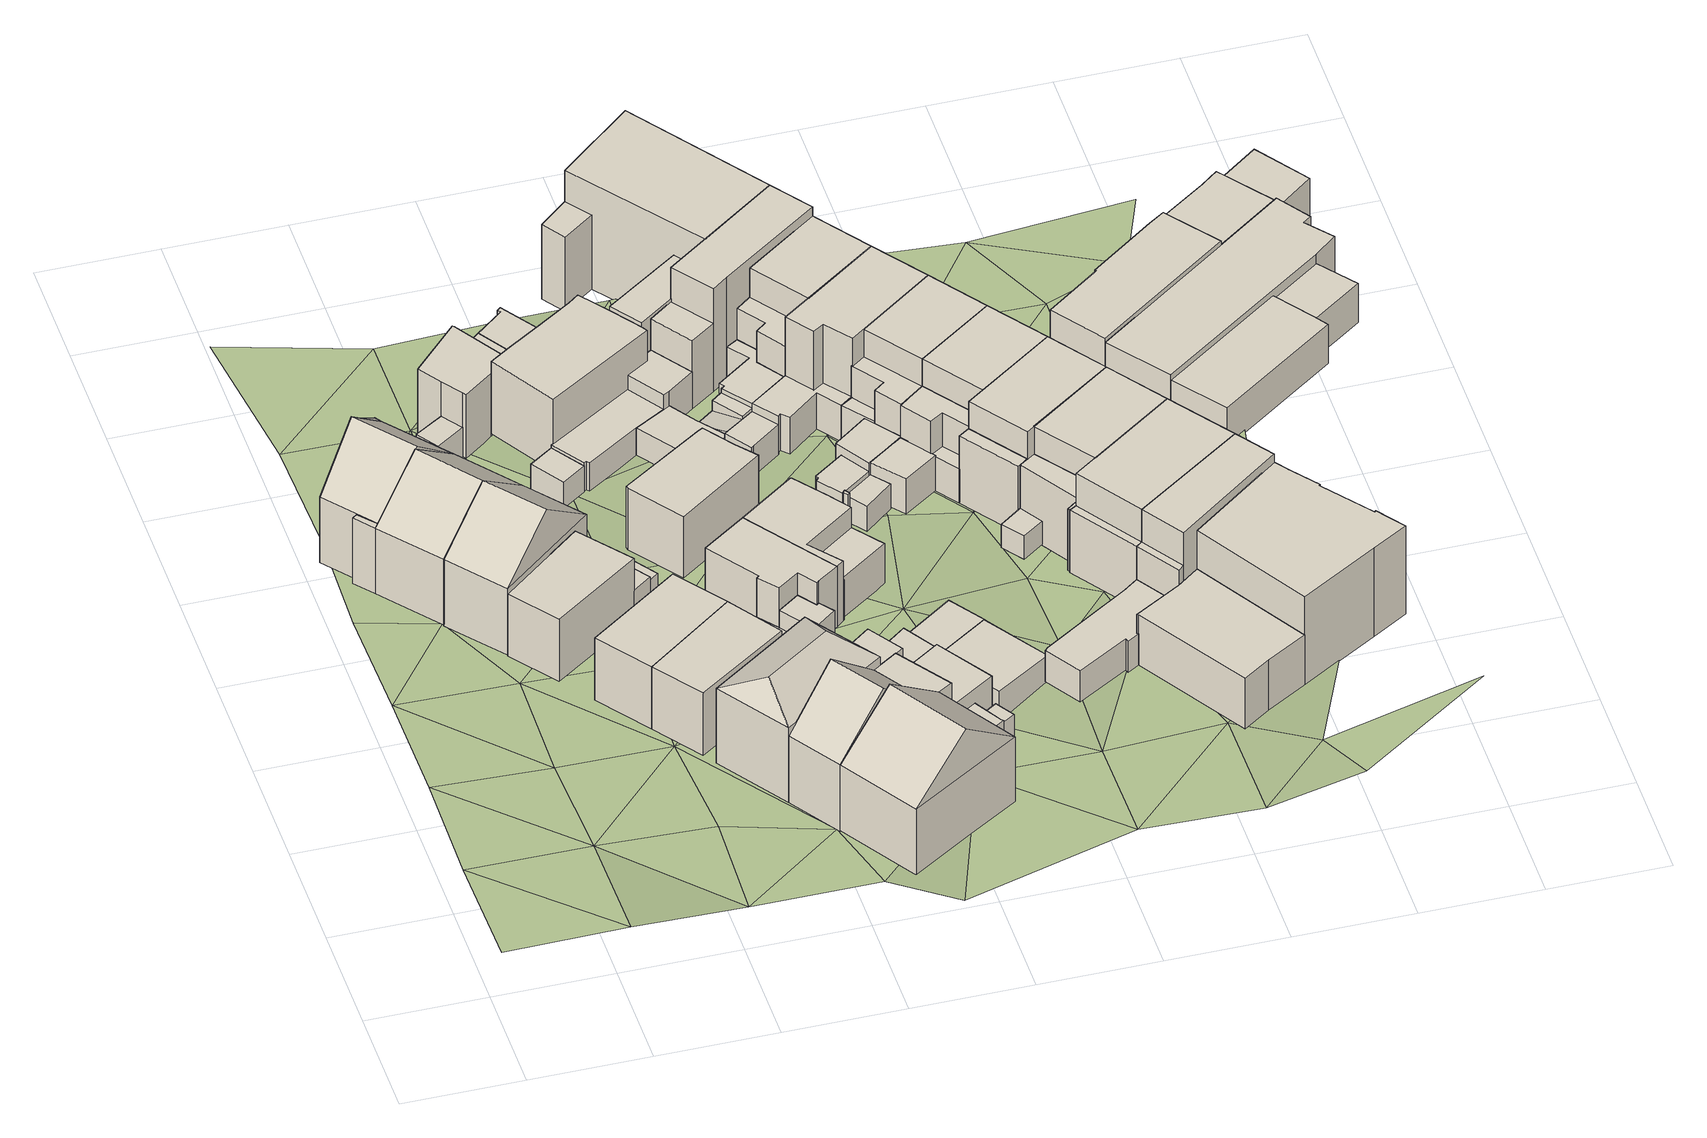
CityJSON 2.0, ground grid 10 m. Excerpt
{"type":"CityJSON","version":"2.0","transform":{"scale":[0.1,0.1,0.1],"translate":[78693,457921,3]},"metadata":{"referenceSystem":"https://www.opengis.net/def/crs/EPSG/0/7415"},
"CityObjects":{
"building1":{"type":"Building","children":["building1-1","building1-2","building1-3","building1-4"]},
"building1-1":{"type":"BuildingPart","attributes":{"roofType":"1000","AbsoluteEavesHeight":10.37,"AbsoluteRidgeHeight":10.37,"RelativeEavesHeight":6.43,"RelativeRidgeHeight":6.43},"parents":["building1"],"geometry":[{"type":"Solid","lod":"2","boundaries":[[[[0,1,2,3]],[[1,4,5,2]],[[4,6,7,5]],[[6,0,3,7]],[[6,4,1,0]],[[3,2,5,7]]]]}]},
"building1-2":{"type":"BuildingPart","attributes":{"roofType":"1030","AbsoluteEavesHeight":10.37,"AbsoluteRidgeHeight":14.65,"RelativeEavesHeight":6.47,"RelativeRidgeHeight":10.75},"parents":["building1"],"geometry":[{"type":"Solid","lod":"2","boundaries":[[[[8,9,10,11]],[[9,12,13,10]],[[12,14,15,13]],[[14,8,11,15]],[[12,9,16]],[[8,14,17]],[[9,8,17,16]],[[14,12,16,17]],[[11,10,13,15]]]]}]},
"building1-3":{"type":"BuildingPart","attributes":{"roofType":"1030","AbsoluteEavesHeight":10.37,"AbsoluteRidgeHeight":12.73,"RelativeEavesHeight":6.44,"RelativeRidgeHeight":8.8},"parents":["building1"],"geometry":[{"type":"Solid","lod":"2","boundaries":[[[[18,12,13,19]],[[12,0,3,13]],[[0,20,21,3]],[[20,18,19,21]],[[0,12,22]],[[18,20,23]],[[12,18,23,22]],[[20,0,22,23]],[[19,13,3,21]]]]}]},
"building1-4":{"type":"BuildingPart","attributes":{"roofType":"1000","AbsoluteEavesHeight":10.37,"AbsoluteRidgeHeight":10.37,"RelativeEavesHeight":6.47,"RelativeRidgeHeight":6.47},"parents":["building1"],"geometry":[{"type":"Solid","lod":"2","boundaries":[[[[24,25,26,27]],[[25,28,29,26]],[[28,8,11,29]],[[8,24,27,11]],[[8,28,25,24]],[[27,26,29,11]]]]}]},
"building2":{"type":"Building","attributes":{"roofType":"1030","AbsoluteEavesHeight":10.37,"AbsoluteRidgeHeight":14.65,"RelativeEavesHeight":6.49,"RelativeRidgeHeight":10.77},"geometry":[{"type":"Solid","lod":"2","boundaries":[[[[30,24,27,31]],[[24,14,15,27]],[[14,32,33,15]],[[32,30,31,33]],[[14,24,34]],[[30,32,35]],[[24,30,35,34]],[[32,14,34,35]],[[31,27,15,33]]]]}]},
"building3":{"type":"Building","attributes":{"roofType":"1030","AbsoluteEavesHeight":10.37,"AbsoluteRidgeHeight":14.65,"RelativeEavesHeight":6.62,"RelativeRidgeHeight":10.89},"geometry":[{"type":"Solid","lod":"2","boundaries":[[[[36,30,37,38]],[[30,32,39,37]],[[32,40,41,39]],[[40,36,38,41]],[[32,30,35]],[[36,40,42]],[[30,36,42,35]],[[40,32,35,42]],[[38,37,39,41]]]]}]},
"building4":{"type":"Building","children":["building4-1","building4-2","building4-3"]},
"building4-1":{"type":"BuildingPart","attributes":{"roofType":"1000","AbsoluteEavesHeight":6.72,"AbsoluteRidgeHeight":6.72,"RelativeEavesHeight":2.96,"RelativeRidgeHeight":2.96},"parents":["building4"],"geometry":[{"type":"Solid","lod":"2","boundaries":[[[[43,44,45,46]],[[44,47,48,45]],[[47,49,50,48]],[[49,43,46,50]],[[49,47,44,43]],[[46,45,48,50]]]]}]},
"building4-2":{"type":"BuildingPart","attributes":{"roofType":"1000","AbsoluteEavesHeight":6.2,"AbsoluteRidgeHeight":6.2,"RelativeEavesHeight":2.43,"RelativeRidgeHeight":2.43},"parents":["building4"],"geometry":[{"type":"Solid","lod":"2","boundaries":[[[[51,52,53,54]],[[52,55,56,53]],[[55,57,58,56]],[[57,51,54,58]],[[57,55,52,51]],[[54,53,56,58]]]]}]},
"building4-3":{"type":"BuildingPart","attributes":{"roofType":"1000","AbsoluteEavesHeight":9.88,"AbsoluteRidgeHeight":9.88,"RelativeEavesHeight":6.18,"RelativeRidgeHeight":6.18},"parents":["building4"],"geometry":[{"type":"Solid","lod":"2","boundaries":[[[[59,60,61,62]],[[60,63,64,61]],[[63,65,66,64]],[[65,59,62,66]],[[65,63,60,59]],[[62,61,64,66]]]]}]},
"building5":{"type":"Building","children":["building5-1","building5-2"]},
"building5-1":{"type":"BuildingPart","attributes":{"roofType":"1000","AbsoluteEavesHeight":9.88,"AbsoluteRidgeHeight":9.88,"RelativeEavesHeight":6.18,"RelativeRidgeHeight":6.18},"parents":["building5"],"geometry":[{"type":"Solid","lod":"2","boundaries":[[[[67,68,69,70]],[[68,71,72,69]],[[71,73,74,72]],[[73,67,70,74]],[[73,71,68,67]],[[70,69,72,74]]]]}]},
"building5-2":{"type":"BuildingPart","attributes":{"roofType":"1000","AbsoluteEavesHeight":5.82,"AbsoluteRidgeHeight":5.82,"RelativeEavesHeight":2.04,"RelativeRidgeHeight":2.04},"parents":["building5"],"geometry":[{"type":"Solid","lod":"2","boundaries":[[[[75,76,77,78]],[[76,79,80,77]],[[79,81,82,80]],[[81,75,78,82]],[[81,79,76,75]],[[78,77,80,82]]]]}]},
"building6":{"type":"Building","attributes":{"roofType":"1000","AbsoluteEavesHeight":9.88,"AbsoluteRidgeHeight":9.88,"RelativeEavesHeight":6.17,"RelativeRidgeHeight":6.17},"geometry":[{"type":"Solid","lod":"2","boundaries":[[[[83,67,70,84]],[[67,73,74,70]],[[73,85,86,74]],[[85,83,84,86]],[[85,73,67,83]],[[84,70,74,86]]]]}]},
"building7":{"type":"Building","children":["building7-1","building7-2"]},
"building7-1":{"type":"BuildingPart","attributes":{"roofType":"1000","AbsoluteEavesHeight":10.29,"AbsoluteRidgeHeight":10.29,"RelativeEavesHeight":6.28,"RelativeRidgeHeight":6.28},"parents":["building7"],"geometry":[{"type":"Solid","lod":"2","boundaries":[[[[87,88,89,90]],[[88,91,92,89]],[[91,93,94,92]],[[93,95,96,94]],[[95,97,98,96]],[[97,99,100,98]],[[99,101,102,100]],[[101,87,90,102]],[[101,99,97,95,93,91,88,87]],[[90,89,92,94,96,98,100,102]]]]}]},
"building7-2":{"type":"BuildingPart","attributes":{"roofType":"1000","AbsoluteEavesHeight":6.89,"AbsoluteRidgeHeight":6.89,"RelativeEavesHeight":2.88,"RelativeRidgeHeight":2.88},"parents":["building7"],"geometry":[{"type":"Solid","lod":"2","boundaries":[[[[103,104,105,94]],[[104,106,107,105]],[[106,108,96,107]],[[108,103,94,96]],[[108,106,104,103]],[[94,105,107,96]]]]}]},
"building8":{"type":"Building","attributes":{"roofType":"1000","AbsoluteEavesHeight":7.33,"AbsoluteRidgeHeight":7.33,"RelativeEavesHeight":3.19,"RelativeRidgeHeight":3.19},"geometry":[{"type":"Solid","lod":"2","boundaries":[[[[109,110,111,112]],[[110,113,114,111]],[[113,115,116,114]],[[115,109,112,116]],[[115,113,110,109]],[[112,111,114,116]]]]}]},
"building9":{"type":"Building","children":["building9-1","building9-2","building9-3"]},
"building9-1":{"type":"BuildingPart","attributes":{"roofType":"1000","AbsoluteEavesHeight":6.1,"AbsoluteRidgeHeight":6.1,"RelativeEavesHeight":2.19,"RelativeRidgeHeight":2.19},"parents":["building9"],"geometry":[{"type":"Solid","lod":"2","boundaries":[[[[117,118,119,120]],[[118,121,122,119]],[[121,123,124,122]],[[123,117,120,124]],[[123,121,118,117]],[[120,119,122,124]]]]}]},
"building9-2":{"type":"BuildingPart","attributes":{"roofType":"1030","AbsoluteEavesHeight":10.32,"AbsoluteRidgeHeight":14.71,"RelativeEavesHeight":6.55,"RelativeRidgeHeight":10.94},"parents":["building9"],"geometry":[{"type":"Solid","lod":"2","boundaries":[[[[125,126,127,128]],[[126,129,130,127]],[[129,131,132,130]],[[131,125,128,132]],[[129,126,133]],[[125,131,134]],[[126,125,134,133]],[[131,129,133,134]],[[128,127,130,132]]]]}]},
"building9-3":{"type":"BuildingPart","attributes":{"roofType":"1000","AbsoluteEavesHeight":6.61,"AbsoluteRidgeHeight":6.61,"RelativeEavesHeight":2.72,"RelativeRidgeHeight":2.72},"parents":["building9"],"geometry":[{"type":"Solid","lod":"2","boundaries":[[[[135,136,124,137]],[[136,138,139,124]],[[138,140,141,139]],[[140,142,143,141]],[[142,135,137,143]],[[142,140,138,136,135]],[[137,124,139,141,143]]]]}]},
"building10":{"type":"Building","children":["building10-1","building10-2","building10-3","building10-4"]},
"building10-1":{"type":"BuildingPart","attributes":{"roofType":"1000","AbsoluteEavesHeight":10.23,"AbsoluteRidgeHeight":10.23,"RelativeEavesHeight":6.37,"RelativeRidgeHeight":6.37},"parents":["building10"],"geometry":[{"type":"Solid","lod":"2","boundaries":[[[[144,145,146,147]],[[145,148,149,146]],[[148,150,151,149]],[[150,144,147,151]],[[150,148,145,144]],[[147,146,149,151]]]]}]},
"building10-2":{"type":"BuildingPart","attributes":{"roofType":"1000","AbsoluteEavesHeight":7.13,"AbsoluteRidgeHeight":7.13,"RelativeEavesHeight":3.27,"RelativeRidgeHeight":3.27},"parents":["building10"],"geometry":[{"type":"Solid","lod":"2","boundaries":[[[[152,153,154,149]],[[153,155,156,154]],[[155,157,151,156]],[[157,152,149,151]],[[157,155,153,152]],[[149,154,156,151]]]]}]},
"building10-3":{"type":"BuildingPart","attributes":{"roofType":"1040","AbsoluteEavesHeight":11.08,"AbsoluteRidgeHeight":12.98,"RelativeEavesHeight":7.35,"RelativeRidgeHeight":9.25},"parents":["building10"],"geometry":[{"type":"Solid","lod":"2","boundaries":[[[[158,159,160,161]],[[159,162,163,160]],[[162,164,165,163]],[[164,158,161,165]],[[162,159,166]],[[158,164,167]],[[159,158,167,166]],[[164,162,166,167]],[[161,160,163,165]]]]}]},
"building10-4":{"type":"BuildingPart","attributes":{"roofType":"1000","AbsoluteEavesHeight":6.71,"AbsoluteRidgeHeight":6.71,"RelativeEavesHeight":2.85,"RelativeRidgeHeight":2.85},"parents":["building10"],"geometry":[{"type":"Solid","lod":"2","boundaries":[[[[168,169,170,171]],[[169,172,173,170]],[[172,174,156,173]],[[174,168,171,156]],[[174,172,169,168]],[[171,170,173,156]]]]}]},
"building11":{"type":"Building","attributes":{"roofType":"1000","AbsoluteEavesHeight":11.49,"AbsoluteRidgeHeight":11.49,"RelativeEavesHeight":7.23,"RelativeRidgeHeight":7.23},"geometry":[{"type":"Solid","lod":"2","boundaries":[[[[175,176,177,178]],[[176,179,180,177]],[[179,181,182,180]],[[181,183,184,182]],[[183,185,186,184]],[[185,187,188,186]],[[187,189,190,188]],[[189,191,192,190]],[[191,175,178,192]],[[191,189,187,185,183,181,179,176,175]],[[178,177,180,182,184,186,188,190,192]]]]}]},
"building12":{"type":"Building","children":["building12-1","building12-2","building12-3"]},
"building12-1":{"type":"BuildingPart","attributes":{"roofType":"1000","AbsoluteEavesHeight":7.57,"AbsoluteRidgeHeight":7.57,"RelativeEavesHeight":3.76,"RelativeRidgeHeight":3.76},"parents":["building12"],"geometry":[{"type":"Solid","lod":"2","boundaries":[[[[193,194,195,196]],[[194,197,198,195]],[[197,199,200,198]],[[199,201,202,200]],[[201,203,204,202]],[[203,205,206,204]],[[205,207,208,206]],[[207,193,196,208]],[[207,205,203,201,199,197,194,193]],[[196,195,198,200,202,204,206,208]]]]}]},
"building12-2":{"type":"BuildingPart","attributes":{"roofType":"1000","AbsoluteEavesHeight":5.87,"AbsoluteRidgeHeight":5.87,"RelativeEavesHeight":2.08,"RelativeRidgeHeight":2.08},"parents":["building12"],"geometry":[{"type":"Solid","lod":"2","boundaries":[[[[209,210,211,212]],[[210,213,214,211]],[[213,215,216,214]],[[215,217,218,216]],[[217,219,196,218]],[[219,220,208,196]],[[220,209,212,208]],[[220,219,217,215,213,210,209]],[[212,211,214,216,218,196,208]]]]}]},
"building12-3":{"type":"BuildingPart","attributes":{"roofType":"1000","AbsoluteEavesHeight":9.77,"AbsoluteRidgeHeight":9.77,"RelativeEavesHeight":5.99,"RelativeRidgeHeight":5.99},"parents":["building12"],"geometry":[{"type":"Solid","lod":"2","boundaries":[[[[221,222,223,224]],[[222,225,226,223]],[[225,227,228,226]],[[227,229,200,228]],[[229,230,198,200]],[[230,231,195,198]],[[231,232,196,195]],[[232,233,218,196]],[[233,221,224,218]],[[233,232,231,230,229,227,225,222,221]],[[224,223,226,228,200,198,195,196,218]]]]}]},
"building13":{"type":"Building","attributes":{"roofType":"1000","AbsoluteEavesHeight":7.33,"AbsoluteRidgeHeight":7.33,"RelativeEavesHeight":3.12,"RelativeRidgeHeight":3.12},"geometry":[{"type":"Solid","lod":"2","boundaries":[[[[234,109,235,236]],[[109,115,237,235]],[[115,238,239,237]],[[238,240,241,239]],[[240,242,243,241]],[[242,234,236,243]],[[242,240,238,115,109,234]],[[236,235,237,239,241,243]]]]}]},
"building14":{"type":"Building","attributes":{"roofType":"1000","AbsoluteEavesHeight":9.88,"AbsoluteRidgeHeight":9.88,"RelativeEavesHeight":6.09,"RelativeRidgeHeight":6.09},"geometry":[{"type":"Solid","lod":"2","boundaries":[[[[244,245,246,247]],[[245,248,249,246]],[[248,250,251,249]],[[250,252,253,251]],[[252,254,255,253]],[[254,256,257,255]],[[256,244,247,257]],[[256,254,252,250,248,245,244]],[[247,246,249,251,253,255,257]]]]}]},
"building15":{"type":"Building","children":["building15-1","building15-2","building15-3","building15-4"]},
"building15-1":{"type":"BuildingPart","attributes":{"roofType":"1000","AbsoluteEavesHeight":6.82,"AbsoluteRidgeHeight":6.82,"RelativeEavesHeight":2.96,"RelativeRidgeHeight":2.96},"parents":["building15"],"geometry":[{"type":"Solid","lod":"2","boundaries":[[[[258,259,260,261]],[[259,262,263,260]],[[262,264,265,263]],[[264,258,261,265]],[[264,262,259,258]],[[261,260,263,265]]]]}]},
"building15-2":{"type":"BuildingPart","attributes":{"roofType":"1000","AbsoluteEavesHeight":8.02,"AbsoluteRidgeHeight":8.02,"RelativeEavesHeight":4.15,"RelativeRidgeHeight":4.15},"parents":["building15"],"geometry":[{"type":"Solid","lod":"2","boundaries":[[[[266,267,268,261]],[[267,269,270,268]],[[269,271,272,270]],[[271,266,261,272]],[[271,269,267,266]],[[261,268,270,272]]]]}]},
"building15-3":{"type":"BuildingPart","attributes":{"roofType":"1000","AbsoluteEavesHeight":10.32,"AbsoluteRidgeHeight":10.32,"RelativeEavesHeight":6.43,"RelativeRidgeHeight":6.43},"parents":["building15"],"geometry":[{"type":"Solid","lod":"2","boundaries":[[[[273,274,275,270]],[[274,276,277,275]],[[276,278,272,277]],[[278,273,270,272]],[[278,276,274,273]],[[270,275,277,272]]]]}]},
"building15-4":{"type":"BuildingPart","attributes":{"roofType":"1030","AbsoluteEavesHeight":10.32,"AbsoluteRidgeHeight":14.71,"RelativeEavesHeight":6.57,"RelativeRidgeHeight":10.96},"parents":["building15"],"geometry":[{"type":"Solid","lod":"2","boundaries":[[[[276,274,279,280]],[[274,126,281,279]],[[126,282,160,281]],[[282,276,280,160]],[[126,274,283]],[[276,282,284]],[[274,276,284,283]],[[282,126,283,284]],[[280,279,281,160]]]]}]},
"building16":{"type":"Building","children":["building16-1","building16-2"]},
"building16-1":{"type":"BuildingPart","attributes":{"roofType":"1000","AbsoluteEavesHeight":9.77,"AbsoluteRidgeHeight":9.77,"RelativeEavesHeight":5.96,"RelativeRidgeHeight":5.96},"parents":["building16"],"geometry":[{"type":"Solid","lod":"2","boundaries":[[[[285,227,228,286]],[[227,225,226,228]],[[225,287,288,226]],[[287,289,290,288]],[[289,291,292,290]],[[291,293,294,292]],[[293,295,296,294]],[[295,285,286,296]],[[295,293,291,289,287,225,227,285]],[[286,228,226,288,290,292,294,296]]]]}]},
"building16-2":{"type":"BuildingPart","attributes":{"roofType":"1000","AbsoluteEavesHeight":7.77,"AbsoluteRidgeHeight":7.77,"RelativeEavesHeight":3.94,"RelativeRidgeHeight":3.94},"parents":["building16"],"geometry":[{"type":"Solid","lod":"2","boundaries":[[[[297,298,299,294]],[[298,300,301,299]],[[300,302,303,301]],[[302,304,286,303]],[[304,305,296,286]],[[305,297,294,296]],[[305,304,302,300,298,297]],[[294,299,301,303,286,296]]]]}]},
"building17":{"type":"Building","children":["building17-1","building17-2","building17-3","building17-4","building17-5"]},
"building17-1":{"type":"BuildingPart","attributes":{"roofType":"1000","AbsoluteEavesHeight":6.83,"AbsoluteRidgeHeight":6.83,"RelativeEavesHeight":2.65,"RelativeRidgeHeight":2.65},"parents":["building17"],"geometry":[{"type":"Solid","lod":"2","boundaries":[[[[306,307,308,309]],[[307,310,311,308]],[[310,312,313,311]],[[312,306,309,313]],[[312,310,307,306]],[[309,308,311,313]]]]}]},
"building17-2":{"type":"BuildingPart","attributes":{"roofType":"1000","AbsoluteEavesHeight":8.48,"AbsoluteRidgeHeight":8.48,"RelativeEavesHeight":3.72,"RelativeRidgeHeight":3.72},"parents":["building17"],"geometry":[{"type":"Solid","lod":"2","boundaries":[[[[314,315,316,317]],[[315,318,319,316]],[[318,320,321,319]],[[320,322,323,321]],[[322,324,325,323]],[[324,326,327,325]],[[326,314,317,327]],[[326,324,322,320,318,315,314]],[[317,316,319,321,323,325,327]]]]}]},
"building17-3":{"type":"BuildingPart","attributes":{"roofType":"1000","AbsoluteEavesHeight":7.13,"AbsoluteRidgeHeight":7.13,"RelativeEavesHeight":2.83,"RelativeRidgeHeight":2.83},"parents":["building17"],"geometry":[{"type":"Solid","lod":"2","boundaries":[[[[328,329,330,178]],[[329,331,332,330]],[[331,333,334,332]],[[333,335,336,334]],[[335,337,338,336]],[[337,339,340,338]],[[339,341,342,340]],[[341,328,178,342]],[[341,339,337,335,333,331,329,328]],[[178,330,332,334,336,338,340,342]]]]}]},
"building17-4":{"type":"BuildingPart","attributes":{"roofType":"1000","AbsoluteEavesHeight":14.98,"AbsoluteRidgeHeight":14.98,"RelativeEavesHeight":10.19,"RelativeRidgeHeight":10.19},"parents":["building17"],"geometry":[{"type":"Solid","lod":"2","boundaries":[[[[343,344,345,346]],[[344,347,348,345]],[[347,349,350,348]],[[349,351,352,350]],[[351,343,346,352]],[[351,349,347,344,343]],[[346,345,348,350,352]]]]}]},
"building17-5":{"type":"BuildingPart","attributes":{"roofType":"1000","AbsoluteEavesHeight":11.58,"AbsoluteRidgeHeight":11.58,"RelativeEavesHeight":6.75,"RelativeRidgeHeight":6.75},"parents":["building17"],"geometry":[{"type":"Solid","lod":"2","boundaries":[[[[353,354,350,352]],[[354,355,321,350]],[[355,356,319,321]],[[356,353,352,319]],[[356,355,354,353]],[[352,350,321,319]]]]}]},
"building18":{"type":"Building","children":["building18-1","building18-2","building18-3","building18-4","building18-5","building18-6"]},
"building18-1":{"type":"BuildingPart","attributes":{"roofType":"1000","AbsoluteEavesHeight":8.13,"AbsoluteRidgeHeight":8.13,"RelativeEavesHeight":3.32,"RelativeRidgeHeight":3.32},"parents":["building18"],"geometry":[{"type":"Solid","lod":"2","boundaries":[[[[357,358,359,360]],[[358,361,362,359]],[[361,363,364,362]],[[363,365,348,364]],[[365,366,367,348]],[[366,368,369,367]],[[368,370,371,369]],[[370,372,373,371]],[[372,374,375,373]],[[374,357,360,375]],[[374,372,370,368,366,365,363,361,358,357]],[[360,359,362,364,348,367,369,371,373,375]]]]}]},
"building18-2":{"type":"BuildingPart","attributes":{"roofType":"1000","AbsoluteEavesHeight":7.73,"AbsoluteRidgeHeight":7.73,"RelativeEavesHeight":2.98,"RelativeRidgeHeight":2.98},"parents":["building18"],"geometry":[{"type":"Solid","lod":"2","boundaries":[[[[376,377,360,378]],[[377,379,375,360]],[[379,380,381,375]],[[380,376,378,381]],[[380,379,377,376]],[[378,360,375,381]]]]}]},
"building18-3":{"type":"BuildingPart","attributes":{"roofType":"1000","AbsoluteEavesHeight":7.13,"AbsoluteRidgeHeight":7.13,"RelativeEavesHeight":2.73,"RelativeRidgeHeight":2.73},"parents":["building18"],"geometry":[{"type":"Solid","lod":"2","boundaries":[[[[382,383,384,385]],[[383,333,386,384]],[[333,387,388,386]],[[387,389,390,388]],[[389,391,392,390]],[[391,382,385,392]],[[391,389,387,333,383,382]],[[385,384,386,388,390,392]]]]}]},
"building18-4":{"type":"BuildingPart","attributes":{"roofType":"1010","AbsoluteEavesHeight":7.05,"AbsoluteRidgeHeight":7.36,"RelativeEavesHeight":2.41,"RelativeRidgeHeight":2.73},"parents":["building18"],"geometry":[{"type":"Solid","lod":"2","boundaries":[[[[393,394,395,396]],[[394,397,398,395]],[[397,399,400,398]],[[399,393,396,400]],[[399,397,394,393]],[[396,395,398,400]]]]}]},
"building18-5":{"type":"BuildingPart","attributes":{"roofType":"1000","AbsoluteEavesHeight":14.13,"AbsoluteRidgeHeight":14.13,"RelativeEavesHeight":9.35,"RelativeRidgeHeight":9.35},"parents":["building18"],"geometry":[{"type":"Solid","lod":"2","boundaries":[[[[401,402,403,345]],[[402,404,405,403]],[[404,406,407,405]],[[406,401,345,407]],[[406,404,402,401]],[[345,403,405,407]]]]}]},
"building18-6":{"type":"BuildingPart","attributes":{"roofType":"1000","AbsoluteEavesHeight":11.23,"AbsoluteRidgeHeight":11.23,"RelativeEavesHeight":6.42,"RelativeRidgeHeight":6.42},"parents":["building18"],"geometry":[{"type":"Solid","lod":"2","boundaries":[[[[408,409,369,371]],[[409,410,367,369]],[[410,411,407,367]],[[411,412,405,407]],[[412,413,373,405]],[[413,408,371,373]],[[413,412,411,410,409,408]],[[371,369,367,407,405,373]]]]}]},
"building19":{"type":"Building","children":["building19-1","building19-2","building19-3"]},
"building19-1":{"type":"BuildingPart","attributes":{"roofType":"1000","AbsoluteEavesHeight":14.98,"AbsoluteRidgeHeight":14.98,"RelativeEavesHeight":10.47,"RelativeRidgeHeight":10.47},"parents":["building19"],"geometry":[{"type":"Solid","lod":"2","boundaries":[[[[343,414,415,416]],[[414,417,418,415]],[[417,419,420,418]],[[419,343,416,420]],[[419,417,414,343]],[[416,415,418,420]]]]}]},
"building19-2":{"type":"BuildingPart","attributes":{"roofType":"1000","AbsoluteEavesHeight":11.9,"AbsoluteRidgeHeight":11.9,"RelativeEavesHeight":7.37,"RelativeRidgeHeight":7.37},"parents":["building19"],"geometry":[{"type":"Solid","lod":"2","boundaries":[[[[421,422,423,424]],[[422,425,426,423]],[[425,427,418,426]],[[427,421,424,418]],[[427,425,422,421]],[[424,423,426,418]]]]}]},
"building19-3":{"type":"BuildingPart","attributes":{"roofType":"1000","AbsoluteEavesHeight":11.89,"AbsoluteRidgeHeight":11.89,"RelativeEavesHeight":7.04,"RelativeRidgeHeight":7.04},"parents":["building19"],"geometry":[{"type":"Solid","lod":"2","boundaries":[[[[428,429,316,430]],[[429,431,432,316]],[[431,433,434,432]],[[433,428,430,434]],[[433,431,429,428]],[[430,316,432,434]]]]}]},
"building20":{"type":"Building","children":["building20-1","building20-2","building20-3","building20-4"]},
"building20-1":{"type":"BuildingPart","attributes":{"roofType":"1000","AbsoluteEavesHeight":14.13,"AbsoluteRidgeHeight":14.13,"RelativeEavesHeight":9.37,"RelativeRidgeHeight":9.37},"parents":["building20"],"geometry":[{"type":"Solid","lod":"2","boundaries":[[[[402,435,436,403]],[[435,437,438,436]],[[437,439,440,438]],[[439,441,442,440]],[[441,443,373,442]],[[443,402,403,373]],[[443,441,439,437,435,402]],[[403,436,438,440,442,373]]]]}]},
"building20-2":{"type":"BuildingPart","attributes":{"roofType":"1000","AbsoluteEavesHeight":8.33,"AbsoluteRidgeHeight":8.33,"RelativeEavesHeight":3.66,"RelativeRidgeHeight":3.66},"parents":["building20"],"geometry":[{"type":"Solid","lod":"2","boundaries":[[[[444,445,446,447]],[[445,448,449,446]],[[448,450,451,449]],[[450,452,453,451]],[[452,454,455,453]],[[454,456,457,455]],[[456,458,459,457]],[[458,460,461,459]],[[460,462,463,461]],[[462,444,447,463]],[[462,460,458,456,454,452,450,448,445,444]],[[447,446,449,451,453,455,457,459,461,463]]]]}]},
"building20-3":{"type":"BuildingPart","attributes":{"roofType":"1000","AbsoluteEavesHeight":7.53,"AbsoluteRidgeHeight":7.53,"RelativeEavesHeight":3.06,"RelativeRidgeHeight":3.06},"parents":["building20"],"geometry":[{"type":"Solid","lod":"2","boundaries":[[[[464,465,466,467]],[[465,468,469,466]],[[468,470,471,469]],[[470,472,473,471]],[[472,464,467,473]],[[472,470,468,465,464]],[[467,466,469,471,473]]]]}]},
"building20-4":{"type":"BuildingPart","attributes":{"roofType":"1000","AbsoluteEavesHeight":6.53,"AbsoluteRidgeHeight":6.53,"RelativeEavesHeight":2.25,"RelativeRidgeHeight":2.25},"parents":["building20"],"geometry":[{"type":"Solid","lod":"2","boundaries":[[[[474,475,476,477]],[[475,478,479,476]],[[478,480,481,479]],[[480,482,483,481]],[[482,484,485,483]],[[484,486,487,485]],[[486,474,477,487]],[[486,484,482,480,478,475,474]],[[477,476,479,481,483,485,487]]]]}]},
"building21":{"type":"Building","children":["building21-1","building21-2","building21-3","building21-4","building21-5"]},
"building21-1":{"type":"BuildingPart","attributes":{"roofType":"1000","AbsoluteEavesHeight":8.15,"AbsoluteRidgeHeight":8.15,"RelativeEavesHeight":3.51,"RelativeRidgeHeight":3.51},"parents":["building21"],"geometry":[{"type":"Solid","lod":"2","boundaries":[[[[488,489,490,491]],[[489,492,493,490]],[[492,494,495,493]],[[494,488,491,495]],[[494,492,489,488]],[[491,490,493,495]]]]}]},
"building21-2":{"type":"BuildingPart","attributes":{"roofType":"1000","AbsoluteEavesHeight":7.44,"AbsoluteRidgeHeight":7.44,"RelativeEavesHeight":3.02,"RelativeRidgeHeight":3.02},"parents":["building21"],"geometry":[{"type":"Solid","lod":"2","boundaries":[[[[496,497,498,499]],[[497,500,501,498]],[[500,502,503,501]],[[502,504,505,503]],[[504,506,507,505]],[[506,496,499,507]],[[506,504,502,500,497,496]],[[499,498,501,503,505,507]]]]}]},
"building21-3":{"type":"BuildingPart","attributes":{"roofType":"1000","AbsoluteEavesHeight":14.13,"AbsoluteRidgeHeight":14.13,"RelativeEavesHeight":9.38,"RelativeRidgeHeight":9.38},"parents":["building21"],"geometry":[{"type":"Solid","lod":"2","boundaries":[[[[508,435,436,509]],[[435,510,511,436]],[[510,512,513,511]],[[512,508,509,513]],[[512,510,435,508]],[[509,436,511,513]]]]}]},
"building21-4":{"type":"BuildingPart","attributes":{"roofType":"1000","AbsoluteEavesHeight":11.43,"AbsoluteRidgeHeight":11.43,"RelativeEavesHeight":6.66,"RelativeRidgeHeight":6.66},"parents":["building21"],"geometry":[{"type":"Solid","lod":"2","boundaries":[[[[514,515,513,509]],[[515,516,517,513]],[[516,518,519,517]],[[518,520,521,519]],[[520,522,523,521]],[[522,514,509,523]],[[522,520,518,516,515,514]],[[509,513,517,519,521,523]]]]}]},
"building21-5":{"type":"BuildingPart","attributes":{"roofType":"1000","AbsoluteEavesHeight":8.33,"AbsoluteRidgeHeight":8.33,"RelativeEavesHeight":3.54,"RelativeRidgeHeight":3.54},"parents":["building21"],"geometry":[{"type":"Solid","lod":"2","boundaries":[[[[524,525,519,521]],[[525,452,526,519]],[[452,527,523,526]],[[527,524,521,523]],[[527,452,525,524]],[[521,519,526,523]]]]}]},
"building22":{"type":"Building","children":["building22-1","building22-2","building22-3","building22-4","building22-5","building22-6"]},
"building22-1":{"type":"BuildingPart","attributes":{"roofType":"1000","AbsoluteEavesHeight":7.03,"AbsoluteRidgeHeight":7.03,"RelativeEavesHeight":2.57,"RelativeRidgeHeight":2.57},"parents":["building22"],"geometry":[{"type":"Solid","lod":"2","boundaries":[[[[528,529,530,531]],[[529,532,533,530]],[[532,534,535,533]],[[534,528,531,535]],[[534,532,529,528]],[[531,530,533,535]]]]}]},
"building22-2":{"type":"BuildingPart","attributes":{"roofType":"1000","AbsoluteEavesHeight":8.15,"AbsoluteRidgeHeight":8.15,"RelativeEavesHeight":3.48,"RelativeRidgeHeight":3.48},"parents":["building22"],"geometry":[{"type":"Solid","lod":"2","boundaries":[[[[536,537,538,539]],[[537,540,541,538]],[[540,542,543,541]],[[542,536,539,543]],[[542,540,537,536]],[[539,538,541,543]]]]}]},
"building22-3":{"type":"BuildingPart","attributes":{"roofType":"1000","AbsoluteEavesHeight":11.43,"AbsoluteRidgeHeight":11.43,"RelativeEavesHeight":6.69,"RelativeRidgeHeight":6.69},"parents":["building22"],"geometry":[{"type":"Solid","lod":"2","boundaries":[[[[544,545,546,547]],[[545,548,543,546]],[[548,515,549,543]],[[515,550,551,549]],[[550,552,553,551]],[[552,544,547,553]],[[552,550,515,548,545,544]],[[547,546,543,549,551,553]]]]}]},
"building22-4":{"type":"BuildingPart","attributes":{"roofType":"1000","AbsoluteEavesHeight":8.13,"AbsoluteRidgeHeight":8.13,"RelativeEavesHeight":3.39,"RelativeRidgeHeight":3.39},"parents":["building22"],"geometry":[{"type":"Solid","lod":"2","boundaries":[[[[554,555,546,556]],[[555,557,547,546]],[[557,558,553,547]],[[558,554,556,553]],[[558,557,555,554]],[[556,546,547,553]]]]}]},
"building22-5":{"type":"BuildingPart","attributes":{"roofType":"1000","AbsoluteEavesHeight":14.13,"AbsoluteRidgeHeight":14.13,"RelativeEavesHeight":9.41,"RelativeRidgeHeight":9.41},"parents":["building22"],"geometry":[{"type":"Solid","lod":"2","boundaries":[[[[512,510,559,549]],[[510,560,561,559]],[[560,562,551,561]],[[562,512,549,551]],[[562,560,510,512]],[[549,559,561,551]]]]}]},
"building22-6":{"type":"BuildingPart","attributes":{"roofType":"1000","AbsoluteEavesHeight":7.54,"AbsoluteRidgeHeight":7.54,"RelativeEavesHeight":3.09,"RelativeRidgeHeight":3.09},"parents":["building22"],"geometry":[{"type":"Solid","lod":"2","boundaries":[[[[563,564,565,566]],[[564,567,568,565]],[[567,569,533,568]],[[569,563,566,533]],[[569,567,564,563]],[[566,565,568,533]]]]}]},
"building23":{"type":"Building","children":["building23-1","building23-2","building23-3"]},
"building23-1":{"type":"BuildingPart","attributes":{"roofType":"1000","AbsoluteEavesHeight":7.55,"AbsoluteRidgeHeight":7.55,"RelativeEavesHeight":3.08,"RelativeRidgeHeight":3.08},"parents":["building23"],"geometry":[{"type":"Solid","lod":"2","boundaries":[[[[570,571,572,573]],[[571,574,575,572]],[[574,576,577,575]],[[576,578,579,577]],[[578,580,581,579]],[[580,582,583,581]],[[582,584,585,583]],[[584,586,587,585]],[[586,588,589,587]],[[588,590,591,589]],[[590,570,573,591]],[[590,588,586,584,582,580,578,576,574,571,570]],[[573,572,575,577,579,581,583,585,587,589,591]]]]}]},
"building23-2":{"type":"BuildingPart","attributes":{"roofType":"1000","AbsoluteEavesHeight":14.13,"AbsoluteRidgeHeight":14.13,"RelativeEavesHeight":9.55,"RelativeRidgeHeight":9.55},"parents":["building23"],"geometry":[{"type":"Solid","lod":"2","boundaries":[[[[592,593,594,595]],[[593,596,597,594]],[[596,598,599,597]],[[598,592,595,599]],[[598,596,593,592]],[[595,594,597,599]]]]}]},
"building23-3":{"type":"BuildingPart","attributes":{"roofType":"1000","AbsoluteEavesHeight":10.89,"AbsoluteRidgeHeight":10.89,"RelativeEavesHeight":6.3,"RelativeRidgeHeight":6.3},"parents":["building23"],"geometry":[{"type":"Solid","lod":"2","boundaries":[[[[600,601,602,597]],[[601,603,604,602]],[[603,605,599,604]],[[605,600,597,599]],[[605,603,601,600]],[[597,602,604,599]]]]}]},
"building24":{"type":"Building","children":["building24-1","building24-2"]},
"building24-1":{"type":"BuildingPart","attributes":{"roofType":"1000","AbsoluteEavesHeight":11.43,"AbsoluteRidgeHeight":11.43,"RelativeEavesHeight":6.69,"RelativeRidgeHeight":6.69},"parents":["building24"],"geometry":[{"type":"Solid","lod":"2","boundaries":[[[[606,607,608,609]],[[607,610,556,608]],[[610,611,612,556]],[[611,606,609,612]],[[611,610,607,606]],[[609,608,556,612]]]]}]},
"building24-2":{"type":"BuildingPart","attributes":{"roofType":"1000","AbsoluteEavesHeight":14.13,"AbsoluteRidgeHeight":14.13,"RelativeEavesHeight":9.44,"RelativeRidgeHeight":9.44},"parents":["building24"],"geometry":[{"type":"Solid","lod":"2","boundaries":[[[[560,613,614,561]],[[613,615,609,614]],[[615,616,612,609]],[[616,560,561,612]],[[616,615,613,560]],[[561,614,609,612]]]]}]},
"building25":{"type":"Building","children":["building25-1","building25-2","building25-3","building25-4"]},
"building25-1":{"type":"BuildingPart","attributes":{"roofType":"1000","AbsoluteEavesHeight":10.89,"AbsoluteRidgeHeight":10.89,"RelativeEavesHeight":6.11,"RelativeRidgeHeight":6.11},"parents":["building25"],"geometry":[{"type":"Solid","lod":"2","boundaries":[[[[617,618,619,620]],[[618,621,622,619]],[[621,623,624,622]],[[623,617,620,624]],[[623,621,618,617]],[[620,619,622,624]]]]}]},
"building25-2":{"type":"BuildingPart","attributes":{"roofType":"1000","AbsoluteEavesHeight":11.43,"AbsoluteRidgeHeight":11.43,"RelativeEavesHeight":6.69,"RelativeRidgeHeight":6.69},"parents":["building25"],"geometry":[{"type":"Solid","lod":"2","boundaries":[[[[625,626,627,628]],[[626,629,630,627]],[[629,631,632,630]],[[631,625,628,632]],[[631,629,626,625]],[[628,627,630,632]]]]}]},
"building25-3":{"type":"BuildingPart","attributes":{"roofType":"1000","AbsoluteEavesHeight":7.12,"AbsoluteRidgeHeight":7.12,"RelativeEavesHeight":2.37,"RelativeRidgeHeight":2.37},"parents":["building25"],"geometry":[{"type":"Solid","lod":"2","boundaries":[[[[633,634,635,636]],[[634,637,638,635]],[[637,639,640,638]],[[639,633,636,640]],[[639,637,634,633]],[[636,635,638,640]]]]}]},
"building25-4":{"type":"BuildingPart","attributes":{"roofType":"1000","AbsoluteEavesHeight":14.13,"AbsoluteRidgeHeight":14.13,"RelativeEavesHeight":9.47,"RelativeRidgeHeight":9.47},"parents":["building25"],"geometry":[{"type":"Solid","lod":"2","boundaries":[[[[641,613,614,630]],[[613,642,643,614]],[[642,644,632,643]],[[644,641,630,632]],[[644,642,613,641]],[[630,614,643,632]]]]}]},
"building26":{"type":"Building","children":["building26-1","building26-2"]},
"building26-1":{"type":"BuildingPart","attributes":{"roofType":"1000","AbsoluteEavesHeight":14.13,"AbsoluteRidgeHeight":14.13,"RelativeEavesHeight":9.51,"RelativeRidgeHeight":9.51},"parents":["building26"],"geometry":[{"type":"Solid","lod":"2","boundaries":[[[[642,592,595,645]],[[592,598,599,595]],[[598,646,647,599]],[[646,642,645,647]],[[646,598,592,642]],[[645,595,599,647]]]]}]},
"building26-2":{"type":"BuildingPart","attributes":{"roofType":"1000","AbsoluteEavesHeight":10.89,"AbsoluteRidgeHeight":10.89,"RelativeEavesHeight":6.21,"RelativeRidgeHeight":6.21},"parents":["building26"],"geometry":[{"type":"Solid","lod":"2","boundaries":[[[[605,603,648,649]],[[603,617,650,648]],[[617,651,652,650]],[[651,605,649,652]],[[651,617,603,605]],[[649,648,650,652]]]]}]},
"building27":{"type":"Building","children":["building27-1","building27-2"]},
"building27-1":{"type":"BuildingPart","attributes":{"roofType":"1000","AbsoluteEavesHeight":9.53,"AbsoluteRidgeHeight":9.53,"RelativeEavesHeight":5.01,"RelativeRidgeHeight":5.01},"parents":["building27"],"geometry":[{"type":"Solid","lod":"2","boundaries":[[[[653,654,655,656]],[[654,657,658,655]],[[657,659,575,658]],[[659,660,572,575]],[[660,661,573,572]],[[661,662,663,573]],[[662,653,656,663]],[[662,661,660,659,657,654,653]],[[656,655,658,575,572,573,663]]]]}]},
"building27-2":{"type":"BuildingPart","attributes":{"roofType":"1000","AbsoluteEavesHeight":13.33,"AbsoluteRidgeHeight":13.33,"RelativeEavesHeight":8.83,"RelativeRidgeHeight":8.83},"parents":["building27"],"geometry":[{"type":"Solid","lod":"2","boundaries":[[[[664,665,666,667]],[[665,668,669,666]],[[668,670,671,669]],[[670,672,673,671]],[[672,674,675,673]],[[674,676,677,675]],[[676,678,679,677]],[[678,680,656,679]],[[680,681,663,656]],[[681,664,667,663]],[[681,680,678,676,674,672,670,668,665,664]],[[667,666,669,671,673,675,677,679,656,663]]]]}]},
"building28":{"type":"Building","children":["building28-1","building28-2","building28-3"]},
"building28-1":{"type":"BuildingPart","attributes":{"roofType":"1000","AbsoluteEavesHeight":8.52,"AbsoluteRidgeHeight":8.52,"RelativeEavesHeight":5.01,"RelativeRidgeHeight":5.01},"parents":["building28"],"geometry":[{"type":"Solid","lod":"2","boundaries":[[[[682,683,684,685]],[[683,686,687,684]],[[686,688,689,687]],[[688,690,691,689]],[[690,692,693,691]],[[692,694,695,693]],[[694,682,685,695]],[[694,692,690,688,686,683,682]],[[685,684,687,689,691,693,695]]]]}]},
"building28-2":{"type":"BuildingPart","attributes":{"roofType":"1000","AbsoluteEavesHeight":7.63,"AbsoluteRidgeHeight":7.63,"RelativeEavesHeight":3.91,"RelativeRidgeHeight":3.91},"parents":["building28"],"geometry":[{"type":"Solid","lod":"2","boundaries":[[[[696,697,698,699]],[[697,700,701,698]],[[700,702,703,701]],[[702,696,699,703]],[[702,700,697,696]],[[699,698,701,703]]]]}]},
"building28-3":{"type":"BuildingPart","attributes":{"roofType":"1000","AbsoluteEavesHeight":8.04,"AbsoluteRidgeHeight":8.04,"RelativeEavesHeight":3.93,"RelativeRidgeHeight":3.93},"parents":["building28"],"geometry":[{"type":"Solid","lod":"2","boundaries":[[[[704,705,706,707]],[[705,708,709,706]],[[708,710,711,709]],[[710,712,713,711]],[[712,704,707,713]],[[712,710,708,705,704]],[[707,706,709,711,713]]]]}]},
"building29":{"type":"Building","children":["building29-1","building29-2","building29-3"]},
"building29-1":{"type":"BuildingPart","attributes":{"roofType":"1000","AbsoluteEavesHeight":8.52,"AbsoluteRidgeHeight":8.52,"RelativeEavesHeight":4.96,"RelativeRidgeHeight":4.96},"parents":["building29"],"geometry":[{"type":"Solid","lod":"2","boundaries":[[[[714,715,716,717]],[[715,718,719,716]],[[718,720,721,719]],[[720,722,723,721]],[[722,714,717,723]],[[722,720,718,715,714]],[[717,716,719,721,723]]]]}]},
"building29-2":{"type":"BuildingPart","attributes":{"roofType":"1000","AbsoluteEavesHeight":7.42,"AbsoluteRidgeHeight":7.42,"RelativeEavesHeight":3.89,"RelativeRidgeHeight":3.89},"parents":["building29"],"geometry":[{"type":"Solid","lod":"2","boundaries":[[[[724,725,726,727]],[[725,728,687,726]],[[728,729,730,687]],[[729,731,732,730]],[[731,724,727,732]],[[731,729,728,725,724]],[[727,726,687,730,732]]]]}]},
"building29-3":{"type":"BuildingPart","attributes":{"roofType":"1000","AbsoluteEavesHeight":8.95,"AbsoluteRidgeHeight":8.95,"RelativeEavesHeight":4.78,"RelativeRidgeHeight":4.78},"parents":["building29"],"geometry":[{"type":"Solid","lod":"2","boundaries":[[[[733,734,735,736]],[[734,737,738,735]],[[737,739,740,738]],[[739,741,742,740]],[[741,743,744,742]],[[743,745,746,744]],[[745,733,736,746]],[[745,743,741,739,737,734,733]],[[736,735,738,740,742,744,746]]]]}]},
"terrain1":{"type":"TINRelief","geometry":[{"type":"CompositeSurface","lod":"2","boundaries":[[[747,748,749]],[[750,747,751]],[[747,749,751]],[[752,750,753]],[[750,751,753]],[[754,752,755]],[[751,749,756]],[[752,753,757]],[[758,754,755]],[[752,757,755]],[[753,751,759]],[[751,756,760]],[[758,755,761]],[[757,753,759]],[[762,758,763]],[[751,760,759]],[[755,757,764]],[[758,761,763]],[[765,762,766]],[[757,759,767]],[[760,756,768]],[[761,755,764]],[[762,763,766]],[[759,760,768]],[[757,767,764]],[[756,769,768]],[[763,761,770]],[[767,759,771]],[[761,764,770]],[[759,768,772]],[[766,763,773]],[[759,772,771]],[[764,767,774]],[[768,769,775]],[[763,770,776]],[[767,771,774]],[[770,764,774]],[[769,777,775]],[[763,776,773]],[[772,768,775]],[[770,774,778]],[[776,770,778]],[[771,772,779]],[[774,771,779]],[[775,777,780]],[[772,775,781]],[[773,776,782]],[[772,781,779]],[[776,778,783]],[[776,783,782]],[[778,774,784]],[[781,775,785]],[[774,779,786]],[[775,780,785]],[[774,786,784]],[[779,781,787]],[[783,778,788]],[[781,785,787]],[[782,783,789]],[[786,779,790]],[[778,784,788]],[[779,787,791]],[[785,780,792]],[[779,791,790]],[[784,786,790]],[[783,788,789]],[[787,785,793]],[[780,794,792]],[[785,792,793]],[[791,787,795]],[[784,790,796]],[[787,793,795]],[[788,784,797]],[[784,796,797]],[[792,794,798]],[[790,791,799]],[[789,788,800]],[[791,795,799]],[[794,801,798]],[[796,790,799]],[[788,797,800]],[[795,793,802]],[[793,792,803]],[[792,798,803]],[[797,796,804]],[[800,797,805]],[[799,795,802]],[[796,799,806]],[[798,801,807]],[[796,806,804]],[[793,803,802]],[[797,804,805]],[[806,799,808]],[[799,802,809]],[[804,806,810]],[[799,809,808]],[[805,804,810]],[[806,808,810]],[[805,810,811]]]}]}
},
"vertices":[
[41,542,74],[37,538,74],[37,538,9],[41,542,9],[34,540,74],[34,540,9],[39,544,74],[39,544,9],
[48,472,74],[14,514,74],[14,514,9],[48,472,9],[83,585,74],[83,585,9],[125,534,74],[125,534,9],[49,550,116],[87,503,116],
[79,591,74],[79,591,9],[36,547,74],[36,547,9],[62,564,97],[57,569,97],
[44,468,74],[31,484,74],[31,484,9],[44,468,9],[35,487,74],[35,487,9],
[84,419,74],[84,419,9],[165,485,74],[165,485,9],[85,501,116],[124,452,116],
[121,373,74],[84,419,8],[121,373,8],[165,485,8],[202,439,74],[202,439,8],[161,406,116],
[224,386,37],[205,410,37],[205,410,8],[224,386,8],[222,423,37],[222,423,8],[240,398,37],[240,398,8],
[224,420,32],[234,426,32],[234,426,8],[224,420,8],[248,406,32],[248,406,8],[239,399,32],[239,399,8],
[150,334,69],[121,373,69],[121,373,7],[150,334,7],[190,429,69],[190,429,7],[224,386,69],[224,386,7],
[202,262,69],[170,306,69],[170,306,7],[202,262,7],[247,361,69],[247,361,7],[278,319,69],[278,319,7],
[273,326,28],[279,331,28],[279,331,8],[273,326,8],[285,324,28],[285,324,8],[278,319,28],[278,319,8],
[231,222,69],[231,222,7],[308,275,69],[308,275,7],
[196,629,73],[178,617,73],[178,617,10],[196,629,10],[153,598,73],[153,598,10],[151,601,73],[151,601,10],[139,618,73],[139,618,10],[126,637,73],[126,637,10],[165,678,73],[165,678,10],[166,677,73],[166,677,10],
[151,601,39],[127,585,39],[127,585,10],[115,603,39],[115,603,10],[139,618,39],
[224,647,43],[196,629,43],[196,629,11],[224,647,11],[166,677,43],[166,677,11],[191,698,43],[191,698,11],
[440,184,31],[452,192,31],[452,192,9],[440,184,9],[462,176,31],[462,176,9],[449,168,31],[449,168,9],
[347,44,73],[306,109,73],[306,109,8],[347,44,8],[401,170,73],[401,170,8],[442,104,73],[442,104,8],[354,140,117],[395,74,117],
[435,192,36],[449,168,36],[435,192,9],[451,166,36],[451,166,9],[417,144,36],[417,144,9],[401,170,36],[401,170,9],
[367,212,72],[348,239,72],[348,239,9],[367,212,9],[370,256,72],[370,256,9],[389,227,72],[389,227,9],
[370,256,41],[406,284,41],[406,284,9],[426,252,41],[426,252,9],[389,227,41],
[367,212,81],[278,152,81],[278,152,7],[367,212,7],[238,211,81],[238,211,7],[325,272,81],[325,272,7],[274,192,100],[330,231,100],
[408,281,37],[449,310,37],[449,310,9],[408,281,9],[469,281,37],[469,281,9],[426,252,37],
[211,562,85],[178,617,85],[178,617,13],[211,562,13],[196,629,85],[196,629,13],[224,647,85],[224,647,13],[253,666,85],[253,666,13],[262,673,85],[262,673,13],[280,649,85],[280,649,13],[298,624,85],[298,624,13],[301,619,85],[301,619,13],
[320,324,46],[338,337,46],[338,337,8],[320,324,8],[349,322,46],[349,322,8],[351,324,46],[351,324,8],[360,312,46],[360,312,8],[341,297,46],[341,297,8],[341,298,46],[341,298,8],[339,297,46],[339,297,8],
[308,275,29],[301,285,29],[301,285,8],[308,275,8],[319,298,29],[319,298,8],[295,331,29],[295,331,8],[307,340,29],[307,340,8],[320,324,29],[339,297,29],
[309,342,68],[279,384,68],[279,384,8],[309,342,8],[316,410,68],[316,410,8],[369,336,68],[369,336,8],[351,324,68],[349,322,68],[338,337,68],[320,324,68],[307,340,68],
[253,666,43],[224,647,12],[253,666,12],[191,698,12],[214,717,43],[214,717,12],[212,719,43],[212,719,12],[215,722,43],[215,722,12],
[273,422,69],[242,465,69],[242,465,8],[273,422,8],[241,468,69],[241,468,8],[310,514,69],[310,514,8],[315,517,69],[315,517,8],[333,492,69],[333,492,8],[347,475,69],[347,475,8],
[422,249,38],[468,280,38],[468,280,9],[422,249,9],[503,227,38],[503,227,9],[456,197,38],[456,197,9],
[422,249,50],[452,202,50],[452,202,9],[413,177,50],[413,177,9],[382,222,50],[382,222,9],
[413,177,73],[390,163,73],[390,163,9],[361,208,73],[361,208,9],[382,222,73],
[390,163,7],[361,208,7],[306,109,7],[278,152,73],[348,136,117],[319,180,117],
[375,341,68],[375,341,8],[363,444,68],[363,444,8],[364,444,68],[364,444,8],[385,417,68],[385,417,8],[398,399,68],[398,399,8],[354,367,68],[354,367,8],
[398,399,48],[417,374,48],[417,374,8],[375,344,48],[375,344,8],[376,342,48],[376,342,8],[375,341,48],[354,367,48],
[227,534,38],[207,520,38],[207,520,12],[227,534,12],[189,547,38],[189,547,12],[209,561,38],[209,561,12],
[301,619,55],[298,624,55],[298,624,18],[301,619,18],[307,630,55],[307,630,18],[330,597,55],[330,597,18],[307,580,55],[307,580,18],[302,577,55],[302,577,18],[282,607,55],[282,607,18],
[211,562,41],[282,607,41],[282,607,13],[302,577,41],[302,577,13],[276,562,41],[276,562,13],[231,533,41],[231,533,13],[229,535,41],[229,535,13],[227,534,41],[227,534,13],[209,561,41],[209,561,13],
[425,716,120],[449,683,120],[449,683,18],[425,716,18],[364,622,120],[364,622,18],[351,612,120],[351,612,18],[327,645,120],[327,645,18],
[327,645,86],[351,612,86],[330,597,86],[307,630,86],
[347,577,51],[350,579,51],[350,579,18],[347,577,18],[347,583,51],[347,583,18],[377,605,51],[377,605,18],[364,622,51],[374,628,51],[374,628,18],[390,606,51],[390,606,18],[381,599,51],[381,599,18],[397,576,51],[397,576,18],[365,553,51],[365,553,18],
[338,570,47],[347,577,47],[338,570,18],[365,553,47],[355,546,47],[355,546,18],
[315,517,41],[310,514,41],[310,514,14],[315,517,14],[276,562,14],[307,580,41],[307,580,14],[322,558,41],[322,558,14],[340,535,41],[340,535,14],
[322,558,37],[338,570,37],[338,570,16],[322,558,16],[355,546,44],[355,546,16],[340,535,44],[340,535,16],
[449,683,111],[482,637,111],[482,637,18],[420,592,111],[420,592,18],[387,638,111],[387,638,18],
[381,599,82],[390,606,82],[374,628,82],[387,638,82],[420,592,82],[397,576,82],
[361,669,120],[361,669,15],[425,716,15],[281,775,120],[281,775,15],[344,829,120],[344,829,15],
[297,755,89],[270,735,89],[270,735,15],[297,755,15],[257,754,89],[257,754,15],[281,775,89],
[361,669,89],[298,624,89],[361,669,18],[280,649,89],[280,649,18],[343,693,89],[343,693,18],
[514,593,111],[514,593,18],[439,538,111],[439,538,18],[422,560,111],[422,560,18],[413,554,111],[413,554,18],[397,576,111],
[397,576,53],[413,554,53],[413,554,17],[397,576,17],[422,560,53],[422,560,17],[439,538,53],[439,538,17],[428,531,53],[428,531,17],[414,550,53],[414,550,17],[387,528,53],[387,528,17],[381,534,53],[381,534,17],[379,532,53],[379,532,17],[364,552,53],[364,552,17],
[364,552,45],[379,532,45],[379,532,15],[364,552,15],[354,513,45],[354,513,15],[352,511,45],[352,511,15],[337,533,45],[337,533,15],
[352,511,35],[354,513,35],[354,513,13],[352,511,13],[356,510,35],[356,510,13],[354,509,35],[354,509,13],[333,492,35],[333,492,13],[315,517,35],[315,517,13],[337,533,35],[337,533,13],
[412,491,52],[441,513,52],[441,513,16],[412,491,16],[462,485,52],[462,485,16],[430,462,52],[430,462,16],
[415,486,44],[430,462,44],[430,462,14],[415,486,14],[404,443,44],[404,443,14],[389,463,44],[389,463,14],[391,465,44],[391,465,14],[390,468,44],[390,468,14],
[450,546,111],[450,546,18],[547,547,111],[547,547,18],[483,501,111],[483,501,18],
[450,546,84],[483,501,84],[462,485,84],[462,485,18],[447,506,84],[447,506,18],[456,513,84],[456,513,18],[438,538,84],[438,538,18],
[456,513,53],[447,506,53],[428,531,18],[438,538,53],
[443,448,40],[419,428,40],[419,428,15],[443,448,15],[406,445,40],[406,445,15],[431,463,40],[431,463,15],
[481,457,52],[452,437,52],[452,437,17],[481,457,17],[431,463,52],[431,463,17],[461,484,52],[461,484,17],
[489,467,84],[478,460,84],[478,460,17],[489,467,17],[461,484,84],[483,501,17],[517,454,84],[517,454,17],[505,445,84],[505,445,17],
[494,438,51],[478,460,51],[494,438,17],[489,467,51],[505,445,51],
[547,547,17],[581,500,111],[581,500,17],[517,454,111],
[409,441,45],[407,439,45],[407,439,15],[409,441,15],[404,443,45],[404,443,15],[406,445,45],
[612,248,46],[572,224,46],[572,224,15],[612,248,15],[573,223,46],[573,223,15],[563,217,46],[563,217,15],[562,220,46],[562,220,15],[519,194,46],[519,194,15],[500,224,46],[500,224,15],[503,227,46],[503,227,15],[549,257,46],[549,257,15],[577,275,46],[577,275,15],[589,284,46],[589,284,15],
[686,353,111],[708,322,111],[708,322,16],[686,353,16],[617,253,111],[617,253,16],[594,288,111],[594,288,16],
[617,253,79],[612,248,79],[612,248,16],[589,284,79],[589,284,16],[594,288,79],
[536,398,84],[527,392,84],[527,392,17],[536,398,17],[494,438,84],[503,444,84],[503,444,17],
[614,454,111],[614,454,17],[536,398,111],[503,444,111],
[552,338,79],[551,340,79],[551,340,18],[552,338,18],[559,346,79],[559,346,18],[560,343,79],[560,343,18],
[560,343,84],[529,393,84],[529,393,17],[560,343,17],[542,403,84],[542,403,17],[577,355,84],[577,355,17],
[541,374,41],[523,361,41],[523,361,18],[541,374,18],[510,379,41],[510,379,18],[529,393,41],[529,393,18],
[542,403,111],[648,406,111],[648,406,17],[577,355,111],
[648,406,16],[558,342,111],[558,342,16],
[589,284,17],[594,288,17],[552,338,17],[558,342,79],[558,342,17],
[687,166,65],[653,146,65],[653,146,15],[687,166,15],[630,130,65],[630,130,15],[573,223,65],[572,224,65],[612,248,65],[630,262,65],[630,262,15],
[708,322,103],[716,311,103],[716,311,15],[708,322,15],[734,288,103],[734,288,15],[733,287,103],[733,287,15],[765,246,103],[765,246,15],[766,247,103],[766,247,15],[783,224,103],[783,224,15],[753,206,103],[753,206,15],[687,166,103],[630,262,103],
[676,494,55],[639,544,55],[639,544,5],[676,494,5],[809,669,55],[809,669,5],[828,641,55],[828,641,5],[821,636,55],[821,636,5],[839,614,55],[839,614,5],[820,598,55],[820,598,5],
[820,598,46],[844,567,46],[844,567,7],[820,598,7],[800,535,46],[800,535,7],[777,567,46],[777,567,7],
[800,535,50],[808,523,50],[808,523,11],[800,535,11],[708,451,50],[708,451,11],[676,494,50],[676,494,11],[777,567,50],[777,567,11],
[807,667,55],[754,628,55],[754,628,6],[807,667,6],[721,672,55],[721,672,6],[759,699,55],[759,699,6],[774,711,55],[774,711,6],
[812,740,44],[843,696,44],[843,696,5],[812,740,5],[809,669,44],[807,667,44],[807,667,5],[774,711,44],[774,711,5],
[639,544,59],[608,587,59],[608,587,12],[639,544,12],[654,621,59],[654,621,12],[653,622,59],[653,622,12],[708,663,59],[708,663,12],[721,672,59],[721,672,12],[754,628,59],[754,628,12],
[19,139,12],[20,38,13],[122,40,13],[21,240,10],[122,141,10],[21,341,8],[119,239,7],[19,440,9],[83,420,9],[215,42,9],[121,340,7],[22,539,9],[213,238,7],[219,139,8],[126,543,11],[19,641,10],[121,640,10],[219,442,8],[2,773,12],[120,738,11],[215,337,7],[304,111,8],[322,42,9],[216,534,13],[300,325,8],[337,262,9],[220,741,12],[305,440,8],[422,141,10],[254,672,18],[373,1,12],[328,560,18],[422,341,9],[521,44,12],[445,199,9],[304,734,19],[302,661,19],[419,539,18],[520,138,12],[438,439,17],[522,255,18],[458,670,18],[420,742,18],[501,425,17],[519,339,18],[619,139,16],[582,257,16],[621,41,12],[570,308,18],[543,553,18],[521,642,18],[681,96,20],[623,443,17],[509,731,18],[703,52,20],[721,339,16],[754,264,16],[620,640,18],[581,724,19],[619,541,17],[820,140,14],[736,527,17],[721,440,16],[692,670,16],[719,740,16]
]}
